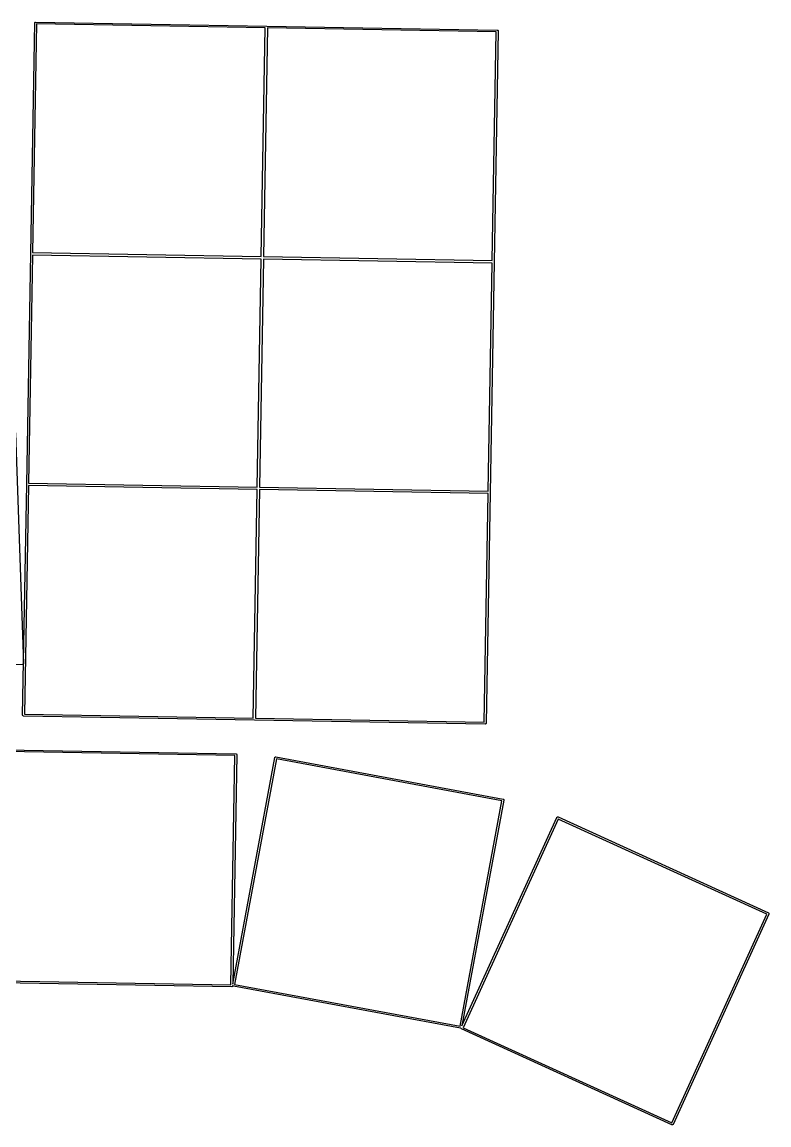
# Model space of a CAD drawing. Header units: inches. Extents: x 3.87 to 9.44, y -6.64 to -2.9.
# Drawn here: x 7.017 to 9.44, y -6.645 to -3.067 of the extents above; entities that cross this region are included whole.
import ezdxf

# ---------------------------------------------------------------- set-up
doc = ezdxf.new("R2010")
doc.units = ezdxf.units.IN
doc.header["$MEASUREMENT"] = 0
doc.layers.add('User.1', color=9, linetype='CONTINUOUS', true_color=0xc2c2c2)

msp = doc.modelspace()

# ---------------------------------------------------------------- linework, layer by layer
at = {"layer": 'User.1', "linetype": 'CONTINUOUS'}
for p, q in [((7.0448, -3.8178), (7.0578, -3.0696)), ((7.0637, -3.0726), (7.0507, -3.8147)), ((7.0578, -3.0696), (7.0579, -3.069)), ((7.0579, -3.069), (7.058, -3.0688)), ((7.058, -3.0688), (7.0583, -3.068)), ((7.0583, -3.068), (7.0592, -3.0672)), ((7.0592, -3.0672), (7.0602, -3.0667)), ((7.0602, -3.0667), (7.0608, -3.0667)), ((7.0608, -3.0667), (7.8107, -3.0798)), ((7.8057, -3.0856), (7.0637, -3.0726)), ((7.7927, -3.8276), (7.8057, -3.0856)), ((7.8136, -3.0857), (7.8006, -3.8278)), ((7.8107, -3.0798), (7.8107, -3.0798)), ((7.8107, -3.0798), (8.5586, -3.0928)), ((8.5556, -3.0987), (7.8136, -3.0857)), ((8.5426, -3.8407), (8.5556, -3.0987)), ((8.5615, -3.0958), (8.5484, -3.8457)), ((8.5586, -3.0928), (8.5592, -3.0929)), ((8.5592, -3.0929), (8.5592, -3.0929)), ((8.5592, -3.0929), (8.5603, -3.0934)), ((8.5603, -3.0934), (8.5611, -3.0942)), ((8.5611, -3.0942), (8.5615, -3.0953)), ((8.5615, -3.0953), (8.5615, -3.0958)), ((7.0317, -4.5654), (7.0448, -3.8178)), ((7.0506, -3.8225), (7.0377, -4.5626)), ((7.7926, -3.8355), (7.0506, -3.8225)), ((7.0507, -3.8147), (7.7927, -3.8276)), ((7.8006, -3.8278), (8.5426, -3.8407)), ((7.7797, -4.5755), (7.7926, -3.8355)), ((7.8005, -3.8356), (7.7876, -4.5757)), ((8.5425, -3.8486), (7.8005, -3.8356)), ((8.5296, -4.5886), (8.5425, -3.8486)), ((8.5484, -3.8457), (8.5354, -4.5936)), ((8.5484, -3.8457), (8.5484, -3.8457)), ((6.9949, -4.3989), (7.0211, -5.1484)), ((7.0186, -5.3153), (7.0317, -4.5654)), ((7.0375, -4.5705), (7.0246, -5.3125)), ((7.0317, -4.5654), (7.0317, -4.5654)), ((7.7795, -4.5834), (7.0375, -4.5705)), ((7.0377, -4.5626), (7.7797, -4.5755)), ((7.7876, -4.5757), (8.5296, -4.5886)), ((7.7666, -5.3254), (7.7795, -4.5834)), ((7.7874, -4.5835), (7.7745, -5.3256)), ((8.5294, -4.5965), (7.7874, -4.5835)), ((8.5165, -5.3385), (8.5294, -4.5965)), ((8.5354, -4.5936), (8.5223, -5.3416)), ((8.5354, -4.5936), (8.5354, -4.5936)), ((7.0182, -5.1515), (6.2736, -5.1775)), ((7.0188, -5.1514), (7.0182, -5.1515)), ((7.0199, -5.1509), (7.0188, -5.1514)), ((7.0206, -5.1501), (7.0199, -5.1509)), ((7.021, -5.149), (7.0206, -5.1501)), ((7.0211, -5.1484), (7.021, -5.149)), ((7.0187, -5.3159), (7.0186, -5.3153)), ((7.0191, -5.317), (7.0187, -5.3159)), ((7.0199, -5.3178), (7.0191, -5.317)), ((7.0209, -5.3183), (7.0199, -5.3178)), ((7.0215, -5.3183), (7.0209, -5.3183)), ((7.7714, -5.3314), (7.0215, -5.3183)), ((7.0246, -5.3125), (7.7666, -5.3254)), ((7.7745, -5.3256), (8.5165, -5.3385)), ((8.5193, -5.3445), (7.7714, -5.3314)), ((7.7714, -5.3314), (7.7714, -5.3314)), ((8.5199, -5.3444), (8.5193, -5.3445)), ((8.521, -5.344), (8.5199, -5.3444)), ((8.5218, -5.3432), (8.521, -5.344)), ((8.5223, -5.3421), (8.5218, -5.3432)), ((8.5223, -5.3416), (8.5223, -5.3421)), ((6.9606, -5.4275), (7.7104, -5.4406)), ((7.7074, -5.4464), (6.9634, -5.4335)), ((7.6944, -6.1904), (7.7074, -5.4464)), ((7.7133, -5.4436), (7.7003, -6.1883)), ((7.7003, -6.1883), (7.8366, -5.4532)), ((7.8418, -5.4572), (7.7062, -6.1889)), ((7.7104, -5.4406), (7.711, -5.4407)), ((7.711, -5.4407), (7.711, -5.4407)), ((7.711, -5.4407), (7.7121, -5.4411)), ((7.7121, -5.4411), (7.7129, -5.442)), ((7.7129, -5.442), (7.7133, -5.443)), ((7.7133, -5.443), (7.7133, -5.4436)), ((7.8366, -5.4532), (7.8367, -5.4527)), ((7.8367, -5.4527), (7.8374, -5.4517)), ((7.8374, -5.4517), (7.8383, -5.4511)), ((7.8383, -5.4511), (7.8394, -5.4508)), ((7.8394, -5.4508), (7.84, -5.4509)), ((7.84, -5.4509), (8.5775, -5.5876)), ((8.5735, -5.5928), (7.8418, -5.4572)), ((8.4379, -6.3245), (8.5735, -5.5928)), ((8.5798, -5.591), (8.4441, -6.3232)), ((8.5775, -5.5876), (8.578, -5.5877)), ((8.578, -5.5877), (8.579, -5.5883)), ((8.579, -5.5883), (8.5796, -5.5893)), ((8.5796, -5.5893), (8.5799, -5.5904)), ((8.5799, -5.5904), (8.5798, -5.591)), ((8.4441, -6.3232), (8.7522, -5.6472)), ((8.7564, -5.6523), (8.4478, -6.3294)), ((8.7522, -5.6472), (8.7525, -5.6467)), ((8.7525, -5.6467), (8.7533, -5.6459)), ((8.7533, -5.6459), (8.7544, -5.6455)), ((8.7544, -5.6455), (8.7556, -5.6455)), ((8.7556, -5.6455), (8.7561, -5.6457)), ((8.7561, -5.6457), (9.4386, -5.9567)), ((9.4334, -5.9609), (8.7564, -5.6523)), ((9.1249, -6.638), (9.4334, -5.9609)), ((9.44, -5.9606), (9.129, -6.6431)), ((9.4386, -5.9567), (9.4391, -5.957)), ((9.4391, -5.957), (9.4399, -5.9579)), ((9.4399, -5.9579), (9.4403, -5.9589)), ((9.4402, -5.9601), (9.44, -5.9606)), ((9.4403, -5.9589), (9.4402, -5.9601)), ((7.6972, -6.1964), (6.9474, -6.1833)), ((6.9504, -6.1774), (7.6944, -6.1904)), ((7.7062, -6.1889), (8.4379, -6.3245)), ((7.6978, -6.1963), (7.6972, -6.1964)), ((7.6989, -6.1959), (7.6978, -6.1963)), ((7.6997, -6.1951), (7.6989, -6.1959)), ((7.7002, -6.1941), (7.6997, -6.1951)), ((7.7003, -6.1926), (7.7002, -6.1935)), ((7.7002, -6.1935), (7.7002, -6.1941)), ((7.7007, -6.1933), (7.7003, -6.1926)), ((7.7017, -6.194), (7.7007, -6.1933)), ((7.7023, -6.1941), (7.7017, -6.194)), ((8.4397, -6.3308), (7.7023, -6.1941)), ((8.4403, -6.3309), (8.4397, -6.3308)), ((8.441, -6.3307), (8.4403, -6.3309)), ((8.441, -6.3313), (8.441, -6.3307)), ((8.4414, -6.3324), (8.441, -6.3313)), ((8.4421, -6.3333), (8.4414, -6.3324)), ((8.4478, -6.3294), (9.1249, -6.638)), ((8.4426, -6.3335), (8.4421, -6.3333)), ((9.1251, -6.6446), (8.4426, -6.3335)), ((9.1257, -6.6447), (9.1251, -6.6446)), ((9.1268, -6.6448), (9.1257, -6.6447)), ((9.1279, -6.6444), (9.1268, -6.6448)), ((9.1287, -6.6436), (9.1279, -6.6444)), ((9.129, -6.6431), (9.1287, -6.6436))]:
    msp.add_line(p, q, dxfattribs=at)

doc.saveas('drawing.dxf')
